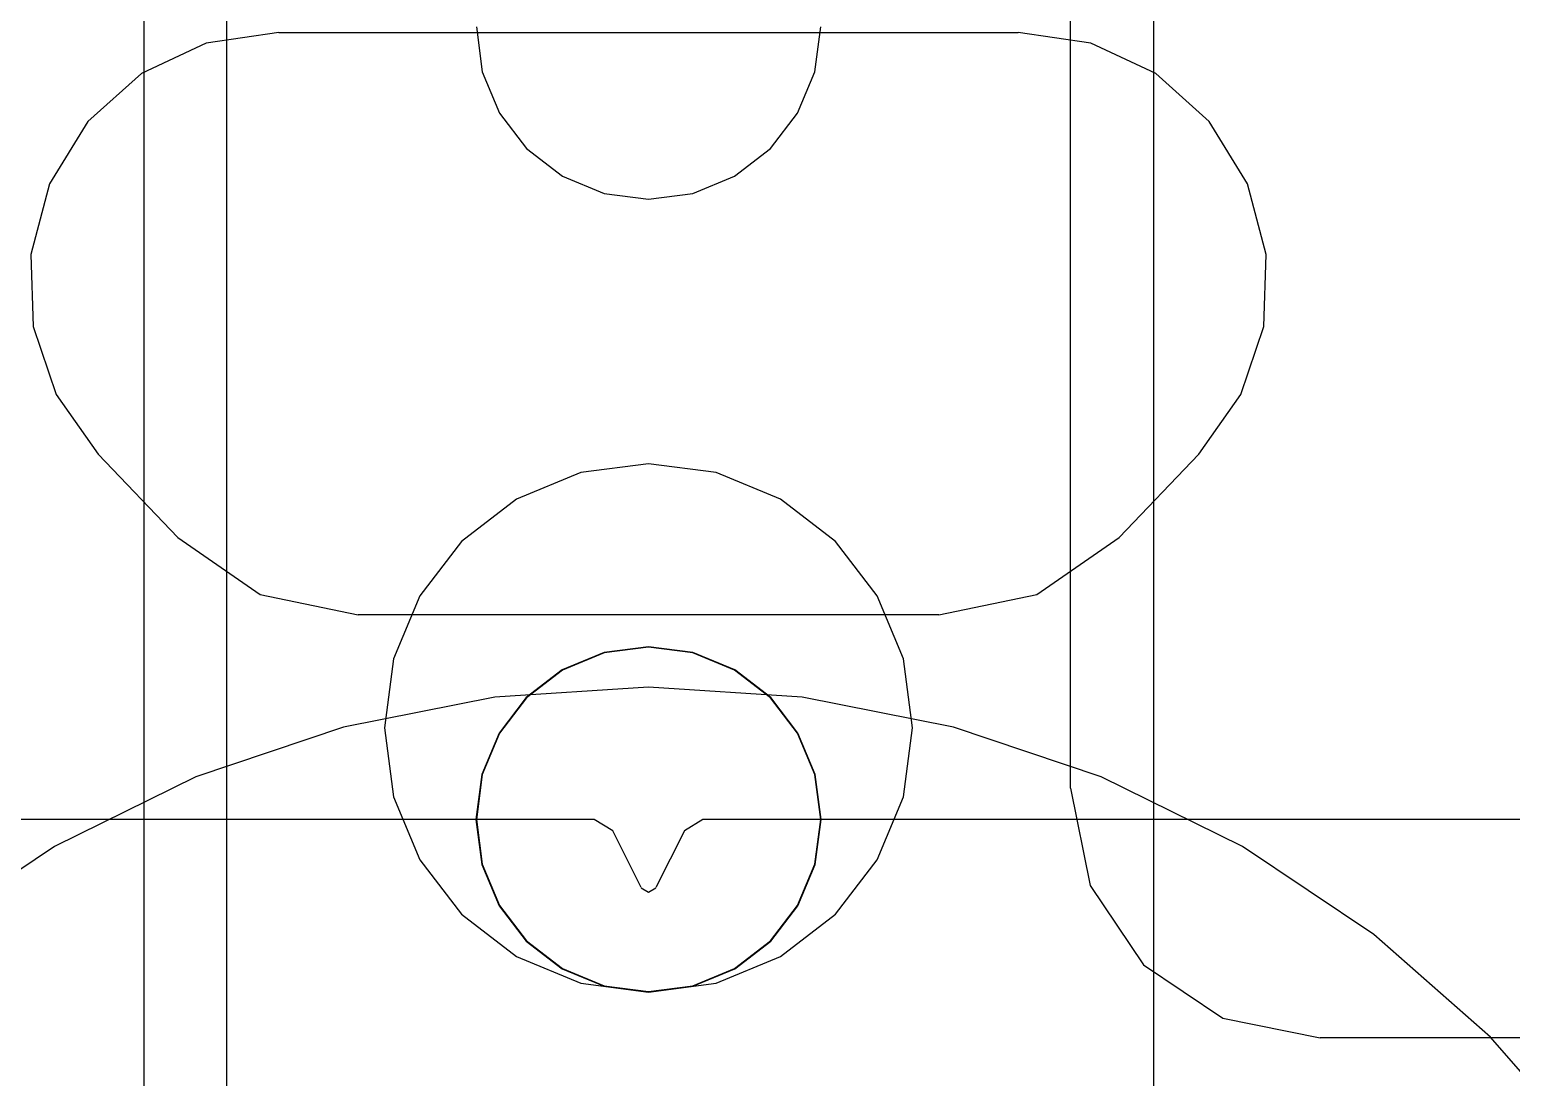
# Model space of a CAD drawing. Extents: x -257 to 298, y -311 to 343.
# Drawn here: x -7.94 to 11.07, y 34.93 to 48.36 of the extents above; entities that cross this region are included whole.
import ezdxf

# ---------------------------------------------------------------- set-up
doc = ezdxf.new("R2010")
doc.units = 0

msp = doc.modelspace()

# ---------------------------------------------------------------- linework, layer by layer
at = {"layer": 'Layer 1'}
for p, q in [((-5.41333, 65.3291), (-5.41333, -43.0441)), ((-5.41333, 65.3291), (-5.41333, -43.0441)), ((-5.41333, 65.3291), (-5.41333, -43.0441)), ((-5.41333, 65.3291), (-5.41333, -43.0441)), ((-5.41333, 65.3291), (-5.41333, -43.0441)), ((5.41333, 38.6366), (5.41333, 65.3291)), ((5.41333, 38.6366), (5.41333, 65.3291)), ((5.41333, 38.6366), (5.41333, 65.3291)), ((5.41333, 38.6366), (5.41333, 65.3291)), ((5.41333, 38.6366), (5.41333, 65.3291)), ((-6.47465, 51.7825), (-6.47465, 24.6892)), ((-6.47465, 51.7825), (-6.47465, 24.6892)), ((-6.47465, 51.7825), (-6.47465, 24.6892)), ((-6.47465, 51.7825), (-6.47465, 24.6892)), ((6.47465, 51.7825), (6.47465, 34.3637)), ((6.47465, 51.7825), (6.47465, 34.3637)), ((6.47465, 51.7825), (6.47465, 34.3637)), ((6.47465, 51.7825), (6.47465, 34.3637)), ((-4.74233, 48.3266), (-5.671538, 48.188855)), ((-4.74233, 48.3266), (-5.671538, 48.188855)), ((-4.74233, 48.3266), (-5.671538, 48.188855)), ((-4.74233, 48.3266), (-5.671538, 48.188855)), ((-4.74233, 48.3266), (-5.671538, 48.188855)), ((-4.74233, 48.3266), (-5.671538, 48.188855)), ((-4.74233, 48.3266), (-5.671538, 48.188855)), ((-4.74232, 48.3253), (4.74232, 48.3253)), ((-4.74232, 48.3253), (4.74232, 48.3253)), ((-4.74232, 48.3253), (4.74232, 48.3253)), ((-4.74232, 48.3253), (4.74232, 48.3253)), ((-4.74232, 48.3253), (4.74232, 48.3253)), ((-4.74232, 48.3253), (4.74232, 48.3253)), ((-4.74232, 48.3253), (4.74232, 48.3253)), ((-2.208, 48.3959), (-2.131569, 47.819794)), ((2.131569, 47.819794), (2.208, 48.3959)), ((5.671538, 48.188765), (4.74233, 48.32651)), ((5.671538, 48.188765), (4.74233, 48.32651)), ((5.671538, 48.188765), (4.74233, 48.32651)), ((5.671538, 48.188765), (4.74233, 48.32651)), ((5.671538, 48.188765), (4.74233, 48.32651)), ((5.671538, 48.188765), (4.74233, 48.32651)), ((5.671538, 48.188765), (4.74233, 48.32651)), ((-5.671538, 48.188855), (-6.50476, 47.797507)), ((-5.671538, 48.188855), (-6.50476, 47.797507)), ((-5.671538, 48.188855), (-6.50476, 47.797507)), ((-5.671538, 48.188855), (-6.50476, 47.797507)), ((-5.671538, 48.188855), (-6.50476, 47.797507)), ((-5.671538, 48.188855), (-6.50476, 47.797507)), ((-5.671538, 48.188855), (-6.50476, 47.797507)), ((6.50476, 47.797417), (5.671538, 48.188765)), ((6.50476, 47.797417), (5.671538, 48.188765)), ((6.50476, 47.797417), (5.671538, 48.188765)), ((6.50476, 47.797417), (5.671538, 48.188765)), ((6.50476, 47.797417), (5.671538, 48.188765)), ((6.50476, 47.797417), (5.671538, 48.188765)), ((6.50476, 47.797417), (5.671538, 48.188765)), ((-6.50476, 47.797507), (-7.192282, 47.185359)), ((-6.50476, 47.797507), (-7.192282, 47.185359)), ((-6.50476, 47.797507), (-7.192282, 47.185359)), ((-6.50476, 47.797507), (-7.192282, 47.185359)), ((-6.50476, 47.797507), (-7.192282, 47.185359)), ((-6.50476, 47.797507), (-7.192282, 47.185359)), ((-6.50476, 47.797507), (-7.192282, 47.185359)), ((-2.131569, 47.819794), (-1.912184, 47.2919)), ((1.912184, 47.2919), (2.131569, 47.819794)), ((7.192282, 47.185269), (6.50476, 47.797417)), ((7.192282, 47.185269), (6.50476, 47.797417)), ((7.192282, 47.185269), (6.50476, 47.797417)), ((7.192282, 47.185269), (6.50476, 47.797417)), ((7.192282, 47.185269), (6.50476, 47.797417)), ((7.192282, 47.185269), (6.50476, 47.797417)), ((7.192282, 47.185269), (6.50476, 47.797417)), ((-7.192282, 47.185359), (-7.684391, 46.385215)), ((-7.192282, 47.185359), (-7.684391, 46.385215)), ((-7.192282, 47.185359), (-7.684391, 46.385215)), ((-7.192282, 47.185359), (-7.684391, 46.385215)), ((-7.192282, 47.185359), (-7.684391, 46.385215)), ((-7.192282, 47.185359), (-7.684391, 46.385215)), ((-7.192282, 47.185359), (-7.684391, 46.385215)), ((-1.912184, 47.2919), (-1.564707, 46.83796)), ((1.564707, 46.83796), (1.912184, 47.2919)), ((7.684391, 46.385125), (7.192282, 47.185269)), ((7.684391, 46.385125), (7.192282, 47.185269)), ((7.684391, 46.385125), (7.192282, 47.185269)), ((7.684391, 46.385125), (7.192282, 47.185269)), ((7.684391, 46.385125), (7.192282, 47.185269)), ((7.684391, 46.385125), (7.192282, 47.185269)), ((7.684391, 46.385125), (7.192282, 47.185269)), ((-1.564707, 46.83796), (-1.104, 46.483716)), ((1.104, 46.483716), (1.564707, 46.83796)), ((-7.684391, 46.385215), (-7.92323, 45.476723)), ((-7.684391, 46.385215), (-7.92323, 45.476723)), ((-7.684391, 46.385215), (-7.92323, 45.476723)), ((-7.684391, 46.385215), (-7.92323, 45.476723)), ((-7.684391, 46.385215), (-7.92323, 45.476723)), ((-7.684391, 46.385215), (-7.92323, 45.476723)), ((-7.684391, 46.385215), (-7.92323, 45.476723)), ((-1.104, 46.483716), (-0.566862, 46.261854)), ((0.566862, 46.261854), (1.104, 46.483716)), ((7.92323, 45.476633), (7.684391, 46.385125)), ((7.92323, 45.476633), (7.684391, 46.385125)), ((7.92323, 45.476633), (7.684391, 46.385125)), ((7.92323, 45.476633), (7.684391, 46.385125)), ((7.92323, 45.476633), (7.684391, 46.385125)), ((7.92323, 45.476633), (7.684391, 46.385125)), ((7.92323, 45.476633), (7.684391, 46.385125)), ((-0.566862, 46.261854), (0, 46.1879)), ((0, 46.1879), (0.566862, 46.261854)), ((-7.92323, 45.476723), (-7.891151, 44.556732)), ((-7.92323, 45.476723), (-7.891151, 44.556732)), ((-7.92323, 45.476723), (-7.891151, 44.556732)), ((-7.92323, 45.476723), (-7.891151, 44.556732)), ((-7.92323, 45.476723), (-7.891151, 44.556732)), ((-7.92323, 45.476723), (-7.891151, 44.556732)), ((-7.92323, 45.476723), (-7.891151, 44.556732)), ((7.891151, 44.556642), (7.92323, 45.476633)), ((7.891151, 44.556642), (7.92323, 45.476633)), ((7.891151, 44.556642), (7.92323, 45.476633)), ((7.891151, 44.556642), (7.92323, 45.476633)), ((7.891151, 44.556642), (7.92323, 45.476633)), ((7.891151, 44.556642), (7.92323, 45.476633)), ((7.891151, 44.556642), (7.92323, 45.476633)), ((-7.891151, 44.556732), (-7.598763, 43.683852)), ((-7.891151, 44.556732), (-7.598763, 43.683852)), ((-7.891151, 44.556732), (-7.598763, 43.683852)), ((-7.891151, 44.556732), (-7.598763, 43.683852)), ((-7.891151, 44.556732), (-7.598763, 43.683852)), ((-7.891151, 44.556732), (-7.598763, 43.683852)), ((-7.891151, 44.556732), (-7.598763, 43.683852)), ((7.598763, 43.683762), (7.891151, 44.556642)), ((7.598763, 43.683762), (7.891151, 44.556642)), ((7.598763, 43.683762), (7.891151, 44.556642)), ((7.598763, 43.683762), (7.891151, 44.556642)), ((7.598763, 43.683762), (7.891151, 44.556642)), ((7.598763, 43.683762), (7.891151, 44.556642)), ((7.598763, 43.683762), (7.891151, 44.556642)), ((-7.598763, 43.683852), (-7.05667, 42.91669)), ((-7.598763, 43.683852), (-7.05667, 42.91669)), ((-7.598763, 43.683852), (-7.05667, 42.91669)), ((-7.598763, 43.683852), (-7.05667, 42.91669)), ((-7.598763, 43.683852), (-7.05667, 42.91669)), ((-7.598763, 43.683852), (-7.05667, 42.91669)), ((-7.598763, 43.683852), (-7.05667, 42.91669)), ((7.05667, 42.9166), (7.598763, 43.683762)), ((7.05667, 42.9166), (7.598763, 43.683762)), ((7.05667, 42.9166), (7.598763, 43.683762)), ((7.05667, 42.9166), (7.598763, 43.683762)), ((7.05667, 42.9166), (7.598763, 43.683762)), ((7.05667, 42.9166), (7.598763, 43.683762)), ((7.05667, 42.9166), (7.598763, 43.683762)), ((-7.05668, 42.9179), (-6.03814, 41.8511)), ((-7.05668, 42.9179), (-6.03814, 41.8511)), ((-7.05668, 42.9179), (-6.03814, 41.8511)), ((-7.05668, 42.9179), (-6.03814, 41.8511)), ((-7.05668, 42.9179), (-6.03814, 41.8511)), ((-7.05668, 42.9179), (-6.03814, 41.8511)), ((-7.05668, 42.9179), (-6.03814, 41.8511)), ((-0.000005, 42.79586), (-0.869465, 42.682428)), ((-0.000005, 42.79586), (-0.869465, 42.682428)), ((-0.000005, 42.79586), (-0.869465, 42.682428)), ((-0.000005, 42.79586), (-0.869465, 42.682428)), ((-0.000005, 42.79586), (-0.869465, 42.682428)), ((-0.000005, 42.79586), (-0.869465, 42.682428)), ((-0.000005, 42.79586), (-0.869465, 42.682428)), ((-0.000005, 42.79586), (-0.869465, 42.682428)), ((-0.000005, 42.79586), (-0.869465, 42.682428)), ((-0.000005, 42.79586), (-0.869465, 42.682428)), ((0.869455, 42.682428), (-0.000005, 42.79586)), ((0.869455, 42.682428), (-0.000005, 42.79586)), ((0.869455, 42.682428), (-0.000005, 42.79586)), ((0.869455, 42.682428), (-0.000005, 42.79586)), ((0.869455, 42.682428), (-0.000005, 42.79586)), ((0.869455, 42.682428), (-0.000005, 42.79586)), ((0.869455, 42.682428), (-0.000005, 42.79586)), ((0.869455, 42.682428), (-0.000005, 42.79586)), ((0.869455, 42.682428), (-0.000005, 42.79586)), ((0.869455, 42.682428), (-0.000005, 42.79586)), ((6.03814, 41.8511), (7.05668, 42.9179)), ((6.03814, 41.8511), (7.05668, 42.9179)), ((6.03814, 41.8511), (7.05668, 42.9179)), ((6.03814, 41.8511), (7.05668, 42.9179)), ((6.03814, 41.8511), (7.05668, 42.9179)), ((6.03814, 41.8511), (7.05668, 42.9179)), ((6.03814, 41.8511), (7.05668, 42.9179)), ((-0.869465, 42.682428), (-1.693335, 42.342134)), ((-0.869465, 42.682428), (-1.693335, 42.342134)), ((-0.869465, 42.682428), (-1.693335, 42.342134)), ((-0.869465, 42.682428), (-1.693335, 42.342134)), ((-0.869465, 42.682428), (-1.693335, 42.342134)), ((-0.869465, 42.682428), (-1.693335, 42.342134)), ((-0.869465, 42.682428), (-1.693335, 42.342134)), ((-0.869465, 42.682428), (-1.693335, 42.342134)), ((-0.869465, 42.682428), (-1.693335, 42.342134)), ((-0.869465, 42.682428), (-1.693335, 42.342134)), ((1.693325, 42.342134), (0.869455, 42.682428)), ((1.693325, 42.342134), (0.869455, 42.682428)), ((1.693325, 42.342134), (0.869455, 42.682428)), ((1.693325, 42.342134), (0.869455, 42.682428)), ((1.693325, 42.342134), (0.869455, 42.682428)), ((1.693325, 42.342134), (0.869455, 42.682428)), ((1.693325, 42.342134), (0.869455, 42.682428)), ((1.693325, 42.342134), (0.869455, 42.682428)), ((1.693325, 42.342134), (0.869455, 42.682428)), ((1.693325, 42.342134), (0.869455, 42.682428)), ((-1.693335, 42.342134), (-2.399974, 41.798789)), ((-1.693335, 42.342134), (-2.399974, 41.798789)), ((-1.693335, 42.342134), (-2.399974, 41.798789)), ((-1.693335, 42.342134), (-2.399974, 41.798789)), ((-1.693335, 42.342134), (-2.399974, 41.798789)), ((-1.693335, 42.342134), (-2.399974, 41.798789)), ((-1.693335, 42.342134), (-2.399974, 41.798789)), ((-1.693335, 42.342134), (-2.399974, 41.798789)), ((-1.693335, 42.342134), (-2.399974, 41.798789)), ((-1.693335, 42.342134), (-2.399974, 41.798789)), ((2.399964, 41.798789), (1.693325, 42.342134)), ((2.399964, 41.798789), (1.693325, 42.342134)), ((2.399964, 41.798789), (1.693325, 42.342134)), ((2.399964, 41.798789), (1.693325, 42.342134)), ((2.399964, 41.798789), (1.693325, 42.342134)), ((2.399964, 41.798789), (1.693325, 42.342134)), ((2.399964, 41.798789), (1.693325, 42.342134)), ((2.399964, 41.798789), (1.693325, 42.342134)), ((2.399964, 41.798789), (1.693325, 42.342134)), ((2.399964, 41.798789), (1.693325, 42.342134)), ((-6.03813, 41.85), (-4.9824, 41.117846)), ((-6.03813, 41.85), (-4.9824, 41.117846)), ((-6.03813, 41.85), (-4.9824, 41.117846)), ((-6.03813, 41.85), (-4.9824, 41.117846)), ((-6.03813, 41.85), (-4.9824, 41.117846)), ((-6.03813, 41.85), (-4.9824, 41.117846)), ((-6.03813, 41.85), (-4.9824, 41.117846)), ((4.9824, 41.117809), (6.03813, 41.849963)), ((4.9824, 41.117809), (6.03813, 41.849963)), ((4.9824, 41.117809), (6.03813, 41.849963)), ((4.9824, 41.117809), (6.03813, 41.849963)), ((4.9824, 41.117809), (6.03813, 41.849963)), ((4.9824, 41.117809), (6.03813, 41.849963)), ((4.9824, 41.117809), (6.03813, 41.849963)), ((-2.399974, 41.798789), (-2.932939, 41.10253)), ((-2.399974, 41.798789), (-2.932939, 41.10253)), ((-2.399974, 41.798789), (-2.932939, 41.10253)), ((-2.399974, 41.798789), (-2.932939, 41.10253)), ((-2.399974, 41.798789), (-2.932939, 41.10253)), ((-2.399974, 41.798789), (-2.932939, 41.10253)), ((-2.399974, 41.798789), (-2.932939, 41.10253)), ((-2.399974, 41.798789), (-2.932939, 41.10253)), ((-2.399974, 41.798789), (-2.932939, 41.10253)), ((-2.399974, 41.798789), (-2.932939, 41.10253)), ((2.932929, 41.10253), (2.399964, 41.798789)), ((2.932929, 41.10253), (2.399964, 41.798789)), ((2.932929, 41.10253), (2.399964, 41.798789)), ((2.932929, 41.10253), (2.399964, 41.798789)), ((2.932929, 41.10253), (2.399964, 41.798789)), ((2.932929, 41.10253), (2.399964, 41.798789)), ((2.932929, 41.10253), (2.399964, 41.798789)), ((2.932929, 41.10253), (2.399964, 41.798789)), ((2.932929, 41.10253), (2.399964, 41.798789)), ((2.932929, 41.10253), (2.399964, 41.798789)), ((-4.9824, 41.117846), (-3.72379, 40.859937)), ((-4.9824, 41.117846), (-3.72379, 40.859937)), ((-4.9824, 41.117846), (-3.72379, 40.859937)), ((-4.9824, 41.117846), (-3.72379, 40.859937)), ((-4.9824, 41.117846), (-3.72379, 40.859937)), ((-4.9824, 41.117846), (-3.72379, 40.859937)), ((-4.9824, 41.117846), (-3.72379, 40.859937)), ((-2.932939, 41.10253), (-3.269434, 40.292839)), ((-2.932939, 41.10253), (-3.269434, 40.292839)), ((-2.932939, 41.10253), (-3.269434, 40.292839)), ((-2.932939, 41.10253), (-3.269434, 40.292839)), ((-2.932939, 41.10253), (-3.269434, 40.292839)), ((-2.932939, 41.10253), (-3.269434, 40.292839)), ((-2.932939, 41.10253), (-3.269434, 40.292839)), ((-2.932939, 41.10253), (-3.269434, 40.292839)), ((-2.932939, 41.10253), (-3.269434, 40.292839)), ((-2.932939, 41.10253), (-3.269434, 40.292839)), ((3.269426, 40.292839), (2.932929, 41.10253)), ((3.269426, 40.292839), (2.932929, 41.10253)), ((3.269426, 40.292839), (2.932929, 41.10253)), ((3.269426, 40.292839), (2.932929, 41.10253)), ((3.269426, 40.292839), (2.932929, 41.10253)), ((3.269426, 40.292839), (2.932929, 41.10253)), ((3.269426, 40.292839), (2.932929, 41.10253)), ((3.269426, 40.292839), (2.932929, 41.10253)), ((3.269426, 40.292839), (2.932929, 41.10253)), ((3.269426, 40.292839), (2.932929, 41.10253)), ((3.72379, 40.8599), (4.9824, 41.117809)), ((3.72379, 40.8599), (4.9824, 41.117809)), ((3.72379, 40.8599), (4.9824, 41.117809)), ((3.72379, 40.8599), (4.9824, 41.117809)), ((3.72379, 40.8599), (4.9824, 41.117809)), ((3.72379, 40.8599), (4.9824, 41.117809)), ((3.72379, 40.8599), (4.9824, 41.117809)), ((3.72378, 40.8605), (-3.72378, 40.8605)), ((3.72378, 40.8605), (-3.72378, 40.8605)), ((3.72378, 40.8605), (-3.72378, 40.8605)), ((3.72378, 40.8605), (-3.72378, 40.8605)), ((3.72378, 40.8605), (-3.72378, 40.8605)), ((3.72378, 40.8605), (-3.72378, 40.8605)), ((3.72378, 40.8605), (-3.72378, 40.8605)), ((-3.269434, 40.292839), (-3.386665, 39.4092)), ((-3.269434, 40.292839), (-3.386665, 39.4092)), ((-3.269434, 40.292839), (-3.386665, 39.4092)), ((-3.269434, 40.292839), (-3.386665, 39.4092)), ((-3.269434, 40.292839), (-3.386665, 39.4092)), ((-3.269434, 40.292839), (-3.386665, 39.4092)), ((-3.269434, 40.292839), (-3.386665, 39.4092)), ((-3.269434, 40.292839), (-3.386665, 39.4092)), ((-3.269434, 40.292839), (-3.386665, 39.4092)), ((-3.269434, 40.292839), (-3.386665, 39.4092)), ((-0.56823, 40.375098), (-1.106665, 40.1527)), ((-0.56823, 40.375098), (-1.106665, 40.1527)), ((-0.56823, 40.375098), (-1.106665, 40.1527)), ((-0.56823, 40.375098), (-1.106665, 40.1527)), ((-0.56823, 40.375098), (-1.106665, 40.1527)), ((-0.56823, 40.375098), (-1.106665, 40.1527)), ((-0.56823, 40.375098), (-1.106665, 40.1527)), ((-0.56823, 40.375098), (-1.106665, 40.1527)), ((-0.566862, 40.369946), (-1.104, 40.148084)), ((-0.566862, 40.369946), (-1.104, 40.148084)), ((-0.566862, 40.369946), (-1.104, 40.148084)), ((-0.566862, 40.369946), (-1.104, 40.148084)), ((0, 40.44923), (-0.56823, 40.375098)), ((0, 40.44923), (-0.56823, 40.375098)), ((0, 40.44923), (-0.56823, 40.375098)), ((0, 40.44923), (-0.56823, 40.375098)), ((0, 40.44923), (-0.56823, 40.375098)), ((0, 40.44923), (-0.56823, 40.375098)), ((0, 40.44923), (-0.56823, 40.375098)), ((0, 40.44923), (-0.56823, 40.375098)), ((0, 40.4439), (-0.566862, 40.369946)), ((0, 40.4439), (-0.566862, 40.369946)), ((0, 40.4439), (-0.566862, 40.369946)), ((0, 40.4439), (-0.566862, 40.369946)), ((0.56823, 40.375098), (0, 40.44923)), ((0.56823, 40.375098), (0, 40.44923)), ((0.56823, 40.375098), (0, 40.44923)), ((0.56823, 40.375098), (0, 40.44923)), ((0.56823, 40.375098), (0, 40.44923)), ((0.56823, 40.375098), (0, 40.44923)), ((0.56823, 40.375098), (0, 40.44923)), ((0.56823, 40.375098), (0, 40.44923)), ((0.566862, 40.369946), (0, 40.4439)), ((0.566862, 40.369946), (0, 40.4439)), ((0.566862, 40.369946), (0, 40.4439)), ((0.566862, 40.369946), (0, 40.4439)), ((1.104, 40.148084), (0.566862, 40.369946)), ((1.104, 40.148084), (0.566862, 40.369946)), ((1.104, 40.148084), (0.566862, 40.369946)), ((1.104, 40.148084), (0.566862, 40.369946)), ((1.106665, 40.1527), (0.56823, 40.375098)), ((1.106665, 40.1527), (0.56823, 40.375098)), ((1.106665, 40.1527), (0.56823, 40.375098)), ((1.106665, 40.1527), (0.56823, 40.375098)), ((1.106665, 40.1527), (0.56823, 40.375098)), ((1.106665, 40.1527), (0.56823, 40.375098)), ((1.106665, 40.1527), (0.56823, 40.375098)), ((1.106665, 40.1527), (0.56823, 40.375098)), ((3.38666, 39.4092), (3.269426, 40.292839)), ((3.38666, 39.4092), (3.269426, 40.292839)), ((3.38666, 39.4092), (3.269426, 40.292839)), ((3.38666, 39.4092), (3.269426, 40.292839)), ((3.38666, 39.4092), (3.269426, 40.292839)), ((3.38666, 39.4092), (3.269426, 40.292839)), ((3.38666, 39.4092), (3.269426, 40.292839)), ((3.38666, 39.4092), (3.269426, 40.292839)), ((3.38666, 39.4092), (3.269426, 40.292839)), ((3.38666, 39.4092), (3.269426, 40.292839)), ((-1.106665, 40.1527), (-1.568484, 39.797601)), ((-1.106665, 40.1527), (-1.568484, 39.797601)), ((-1.106665, 40.1527), (-1.568484, 39.797601)), ((-1.106665, 40.1527), (-1.568484, 39.797601)), ((-1.106665, 40.1527), (-1.568484, 39.797601)), ((-1.106665, 40.1527), (-1.568484, 39.797601)), ((-1.106665, 40.1527), (-1.568484, 39.797601)), ((-1.106665, 40.1527), (-1.568484, 39.797601)), ((-1.104, 40.148084), (-1.564707, 39.79384)), ((-1.104, 40.148084), (-1.564707, 39.79384)), ((-1.104, 40.148084), (-1.564707, 39.79384)), ((-1.104, 40.148084), (-1.564707, 39.79384)), ((1.564707, 39.79384), (1.104, 40.148084)), ((1.564707, 39.79384), (1.104, 40.148084)), ((1.564707, 39.79384), (1.104, 40.148084)), ((1.564707, 39.79384), (1.104, 40.148084)), ((1.568484, 39.797601), (1.106665, 40.1527)), ((1.568484, 39.797601), (1.106665, 40.1527)), ((1.568484, 39.797601), (1.106665, 40.1527)), ((1.568484, 39.797601), (1.106665, 40.1527)), ((1.568484, 39.797601), (1.106665, 40.1527)), ((1.568484, 39.797601), (1.106665, 40.1527)), ((1.568484, 39.797601), (1.106665, 40.1527)), ((1.568484, 39.797601), (1.106665, 40.1527)), ((0, 39.9292), (-1.969112, 39.801589)), ((0, 39.9292), (-1.969112, 39.801589)), ((0, 39.9292), (-1.969112, 39.801589)), ((0, 39.9292), (-1.969112, 39.801589)), ((0, 39.9292), (-1.969112, 39.801589)), ((1.969112, 39.801589), (0, 39.9292)), ((1.969112, 39.801589), (0, 39.9292)), ((1.969112, 39.801589), (0, 39.9292)), ((1.969112, 39.801589), (0, 39.9292)), ((1.969112, 39.801589), (0, 39.9292)), ((-1.969112, 39.801589), (-3.91258, 39.418757)), ((-1.969112, 39.801589), (-3.91258, 39.418757)), ((-1.969112, 39.801589), (-3.91258, 39.418757)), ((-1.969112, 39.801589), (-3.91258, 39.418757)), ((-1.969112, 39.801589), (-3.91258, 39.418757)), ((-1.568484, 39.797601), (-1.9168, 39.342565)), ((-1.568484, 39.797601), (-1.9168, 39.342565)), ((-1.568484, 39.797601), (-1.9168, 39.342565)), ((-1.568484, 39.797601), (-1.9168, 39.342565)), ((-1.568484, 39.797601), (-1.9168, 39.342565)), ((-1.568484, 39.797601), (-1.9168, 39.342565)), ((-1.568484, 39.797601), (-1.9168, 39.342565)), ((-1.568484, 39.797601), (-1.9168, 39.342565)), ((-1.564707, 39.79384), (-1.912184, 39.3399)), ((-1.564707, 39.79384), (-1.912184, 39.3399)), ((-1.564707, 39.79384), (-1.912184, 39.3399)), ((-1.564707, 39.79384), (-1.912184, 39.3399)), ((1.912184, 39.3399), (1.564707, 39.79384)), ((1.912184, 39.3399), (1.564707, 39.79384)), ((1.912184, 39.3399), (1.564707, 39.79384)), ((1.912184, 39.3399), (1.564707, 39.79384)), ((1.9168, 39.342565), (1.568484, 39.797601)), ((1.9168, 39.342565), (1.568484, 39.797601)), ((1.9168, 39.342565), (1.568484, 39.797601)), ((1.9168, 39.342565), (1.568484, 39.797601)), ((1.9168, 39.342565), (1.568484, 39.797601)), ((1.9168, 39.342565), (1.568484, 39.797601)), ((1.9168, 39.342565), (1.568484, 39.797601)), ((1.9168, 39.342565), (1.568484, 39.797601)), ((3.91258, 39.418757), (1.969112, 39.801589)), ((3.91258, 39.418757), (1.969112, 39.801589)), ((3.91258, 39.418757), (1.969112, 39.801589)), ((3.91258, 39.418757), (1.969112, 39.801589)), ((3.91258, 39.418757), (1.969112, 39.801589)), ((-3.91258, 39.418757), (-5.804757, 38.780703)), ((-3.91258, 39.418757), (-5.804757, 38.780703)), ((-3.91258, 39.418757), (-5.804757, 38.780703)), ((-3.91258, 39.418757), (-5.804757, 38.780703)), ((-3.91258, 39.418757), (-5.804757, 38.780703)), ((-3.386665, 39.4092), (-3.269433, 38.525561)), ((-3.386665, 39.4092), (-3.269433, 38.525561)), ((-3.386665, 39.4092), (-3.269433, 38.525561)), ((-3.386665, 39.4092), (-3.269433, 38.525561)), ((-3.386665, 39.4092), (-3.269433, 38.525561)), ((-3.386665, 39.4092), (-3.269433, 38.525561)), ((-3.386665, 39.4092), (-3.269433, 38.525561)), ((-3.386665, 39.4092), (-3.269433, 38.525561)), ((-3.386665, 39.4092), (-3.269433, 38.525561)), ((-3.386665, 39.4092), (-3.269433, 38.525561)), ((-1.9168, 39.342565), (-2.136715, 38.813397)), ((-1.9168, 39.342565), (-2.136715, 38.813397)), ((-1.9168, 39.342565), (-2.136715, 38.813397)), ((-1.9168, 39.342565), (-2.136715, 38.813397)), ((-1.9168, 39.342565), (-2.136715, 38.813397)), ((-1.9168, 39.342565), (-2.136715, 38.813397)), ((-1.9168, 39.342565), (-2.136715, 38.813397)), ((-1.9168, 39.342565), (-2.136715, 38.813397)), ((-1.912184, 39.3399), (-2.131569, 38.812006)), ((-1.912184, 39.3399), (-2.131569, 38.812006)), ((-1.912184, 39.3399), (-2.131569, 38.812006)), ((-1.912184, 39.3399), (-2.131569, 38.812006)), ((2.131569, 38.812006), (1.912184, 39.3399)), ((2.131569, 38.812006), (1.912184, 39.3399)), ((2.131569, 38.812006), (1.912184, 39.3399)), ((2.131569, 38.812006), (1.912184, 39.3399)), ((2.136715, 38.813397), (1.9168, 39.342565)), ((2.136715, 38.813397), (1.9168, 39.342565)), ((2.136715, 38.813397), (1.9168, 39.342565)), ((2.136715, 38.813397), (1.9168, 39.342565)), ((2.136715, 38.813397), (1.9168, 39.342565)), ((2.136715, 38.813397), (1.9168, 39.342565)), ((2.136715, 38.813397), (1.9168, 39.342565)), ((2.136715, 38.813397), (1.9168, 39.342565)), ((3.269427, 38.525561), (3.386658, 39.4092)), ((3.269427, 38.525561), (3.386658, 39.4092)), ((3.269427, 38.525561), (3.386658, 39.4092)), ((3.269427, 38.525561), (3.386658, 39.4092)), ((3.269427, 38.525561), (3.386658, 39.4092)), ((3.269427, 38.525561), (3.386658, 39.4092)), ((3.269427, 38.525561), (3.386658, 39.4092)), ((3.269427, 38.525561), (3.386658, 39.4092)), ((3.269427, 38.525561), (3.386658, 39.4092)), ((3.269427, 38.525561), (3.386658, 39.4092)), ((3.386658, 39.4092), (3.38666, 39.4092)), ((3.386658, 39.4092), (3.38666, 39.4092)), ((3.386658, 39.4092), (3.38666, 39.4092)), ((3.386658, 39.4092), (3.38666, 39.4092)), ((3.386658, 39.4092), (3.38666, 39.4092)), ((3.386658, 39.4092), (3.38666, 39.4092)), ((3.386658, 39.4092), (3.38666, 39.4092)), ((3.386658, 39.4092), (3.38666, 39.4092)), ((3.386658, 39.4092), (3.38666, 39.4092)), ((3.386658, 39.4092), (3.38666, 39.4092)), ((5.804757, 38.780703), (3.91258, 39.418757)), ((5.804757, 38.780703), (3.91258, 39.418757)), ((5.804757, 38.780703), (3.91258, 39.418757)), ((5.804757, 38.780703), (3.91258, 39.418757)), ((5.804757, 38.780703), (3.91258, 39.418757)), ((-5.804757, 38.780703), (-7.62, 37.887427)), ((-5.804757, 38.780703), (-7.62, 37.887427)), ((-5.804757, 38.780703), (-7.62, 37.887427)), ((-5.804757, 38.780703), (-7.62, 37.887427)), ((-5.804757, 38.780703), (-7.62, 37.887427)), ((-2.136715, 38.813397), (-2.21333, 38.2359)), ((-2.136715, 38.813397), (-2.21333, 38.2359)), ((-2.136715, 38.813397), (-2.21333, 38.2359)), ((-2.136715, 38.813397), (-2.21333, 38.2359)), ((-2.136715, 38.813397), (-2.21333, 38.2359)), ((-2.136715, 38.813397), (-2.21333, 38.2359)), ((-2.136715, 38.813397), (-2.21333, 38.2359)), ((-2.136715, 38.813397), (-2.21333, 38.2359)), ((-2.131569, 38.812006), (-2.208, 38.2359)), ((-2.131569, 38.812006), (-2.208, 38.2359)), ((-2.131569, 38.812006), (-2.208, 38.2359)), ((-2.131569, 38.812006), (-2.208, 38.2359)), ((2.208, 38.2359), (2.131569, 38.812006)), ((2.208, 38.2359), (2.131569, 38.812006)), ((2.208, 38.2359), (2.131569, 38.812006)), ((2.208, 38.2359), (2.131569, 38.812006)), ((2.21333, 38.2359), (2.136715, 38.813397)), ((2.21333, 38.2359), (2.136715, 38.813397)), ((2.21333, 38.2359), (2.136715, 38.813397)), ((2.21333, 38.2359), (2.136715, 38.813397)), ((2.21333, 38.2359), (2.136715, 38.813397)), ((2.21333, 38.2359), (2.136715, 38.813397)), ((2.21333, 38.2359), (2.136715, 38.813397)), ((2.21333, 38.2359), (2.136715, 38.813397)), ((7.62, 37.887427), (5.804757, 38.780703)), ((7.62, 37.887427), (5.804757, 38.780703)), ((7.62, 37.887427), (5.804757, 38.780703)), ((7.62, 37.887427), (5.804757, 38.780703)), ((7.62, 37.887427), (5.804757, 38.780703)), ((5.41333, 38.6359), (5.66481, 37.390325)), ((5.41333, 38.6359), (5.66481, 37.390325)), ((5.41333, 38.6359), (5.66481, 37.390325)), ((5.41333, 38.6359), (5.66481, 37.390325)), ((5.41333, 38.6359), (5.66481, 37.390325)), ((-3.269433, 38.525561), (-2.932936, 37.71587)), ((-3.269433, 38.525561), (-2.932936, 37.71587)), ((-3.269433, 38.525561), (-2.932936, 37.71587)), ((-3.269433, 38.525561), (-2.932936, 37.71587)), ((-3.269433, 38.525561), (-2.932936, 37.71587)), ((-3.269433, 38.525561), (-2.932936, 37.71587)), ((-3.269433, 38.525561), (-2.932936, 37.71587)), ((-3.269433, 38.525561), (-2.932936, 37.71587)), ((-3.269433, 38.525561), (-2.932936, 37.71587)), ((-3.269433, 38.525561), (-2.932936, 37.71587)), ((2.932931, 37.71587), (3.269427, 38.525561)), ((2.932931, 37.71587), (3.269427, 38.525561)), ((2.932931, 37.71587), (3.269427, 38.525561)), ((2.932931, 37.71587), (3.269427, 38.525561)), ((2.932931, 37.71587), (3.269427, 38.525561)), ((2.932931, 37.71587), (3.269427, 38.525561)), ((2.932931, 37.71587), (3.269427, 38.525561)), ((2.932931, 37.71587), (3.269427, 38.525561)), ((2.932931, 37.71587), (3.269427, 38.525561)), ((2.932931, 37.71587), (3.269427, 38.525561)), ((-0.698141, 38.2358), (-26.8266, 38.2358)), ((-0.698141, 38.2358), (-26.8266, 38.2358)), ((-0.698141, 38.2358), (-26.8266, 38.2358)), ((-0.698141, 38.2358), (-26.8266, 38.2358)), ((-0.698141, 38.2358), (-26.8266, 38.2358)), ((-0.698141, 38.2358), (-26.8266, 38.2358)), ((-0.698141, 38.2358), (-26.8266, 38.2358)), ((-0.698141, 38.2358), (-26.8266, 38.2358)), ((-0.698141, 38.2358), (-26.8266, 38.2358)), ((-0.698141, 38.2358), (-26.8266, 38.2358)), ((-2.21333, 38.2359), (-2.136715, 37.658403)), ((-2.21333, 38.2359), (-2.136715, 37.658403)), ((-2.21333, 38.2359), (-2.136715, 37.658403)), ((-2.21333, 38.2359), (-2.136715, 37.658403)), ((-2.21333, 38.2359), (-2.136715, 37.658403)), ((-2.21333, 38.2359), (-2.136715, 37.658403)), ((-2.21333, 38.2359), (-2.136715, 37.658403)), ((-2.21333, 38.2359), (-2.136715, 37.658403)), ((-2.208, 38.2359), (-2.131569, 37.659794)), ((-2.208, 38.2359), (-2.131569, 37.659794)), ((-2.208, 38.2359), (-2.131569, 37.659794)), ((-2.208, 38.2359), (-2.131569, 37.659794)), ((-0.459628, 38.0885), (-0.698142, 38.235905)), ((-0.459628, 38.0885), (-0.698142, 38.235905)), ((-0.459628, 38.0885), (-0.698142, 38.235905)), ((-0.459628, 38.0885), (-0.698142, 38.235905)), ((-0.459628, 38.0885), (-0.698142, 38.235905)), ((-0.459628, 38.0885), (-0.698142, 38.235905)), ((-0.459628, 38.0885), (-0.698142, 38.235905)), ((-0.459628, 38.0885), (-0.698142, 38.235905)), ((-0.459628, 38.0885), (-0.698142, 38.235905)), ((-0.459628, 38.0885), (-0.698142, 38.235905)), ((0.698142, 38.2359), (0.459628, 38.088495)), ((0.698142, 38.2359), (0.459628, 38.088495)), ((0.698142, 38.2359), (0.459628, 38.088495)), ((0.698142, 38.2359), (0.459628, 38.088495)), ((0.698142, 38.2359), (0.459628, 38.088495)), ((0.698142, 38.2359), (0.459628, 38.088495)), ((0.698142, 38.2359), (0.459628, 38.088495)), ((0.698142, 38.2359), (0.459628, 38.088495)), ((0.698142, 38.2359), (0.459628, 38.088495)), ((0.698142, 38.2359), (0.459628, 38.088495)), ((26.8266, 38.2358), (0.698141, 38.2358)), ((26.8266, 38.2358), (0.698141, 38.2358)), ((26.8266, 38.2358), (0.698141, 38.2358)), ((26.8266, 38.2358), (0.698141, 38.2358)), ((26.8266, 38.2358), (0.698141, 38.2358)), ((26.8266, 38.2358), (0.698141, 38.2358)), ((26.8266, 38.2358), (0.698141, 38.2358)), ((26.8266, 38.2358), (0.698141, 38.2358)), ((26.8266, 38.2358), (0.698141, 38.2358)), ((26.8266, 38.2358), (0.698141, 38.2358)), ((2.131569, 37.659794), (2.208, 38.2359)), ((2.131569, 37.659794), (2.208, 38.2359)), ((2.131569, 37.659794), (2.208, 38.2359)), ((2.131569, 37.659794), (2.208, 38.2359)), ((2.136715, 37.658403), (2.21333, 38.2359)), ((2.136715, 37.658403), (2.21333, 38.2359)), ((2.136715, 37.658403), (2.21333, 38.2359)), ((2.136715, 37.658403), (2.21333, 38.2359)), ((2.136715, 37.658403), (2.21333, 38.2359)), ((2.136715, 37.658403), (2.21333, 38.2359)), ((2.136715, 37.658403), (2.21333, 38.2359)), ((2.136715, 37.658403), (2.21333, 38.2359)), ((2.208, 38.2359), (2.208, 38.2359)), ((2.208, 38.2359), (2.208, 38.2359)), ((2.208, 38.2359), (2.208, 38.2359)), ((2.208, 38.2359), (2.208, 38.2359)), ((2.21333, 38.2359), (2.21333, 38.2359)), ((2.21333, 38.2359), (2.21333, 38.2359)), ((2.21333, 38.2359), (2.21333, 38.2359)), ((2.21333, 38.2359), (2.21333, 38.2359)), ((2.21333, 38.2359), (2.21333, 38.2359)), ((2.21333, 38.2359), (2.21333, 38.2359)), ((2.21333, 38.2359), (2.21333, 38.2359)), ((2.21333, 38.2359), (2.21333, 38.2359)), ((-0.095405, 37.3609), (-0.459629, 38.089033)), ((-0.095405, 37.3609), (-0.459629, 38.089033)), ((-0.095405, 37.3609), (-0.459629, 38.089033)), ((-0.095405, 37.3609), (-0.459629, 38.089033)), ((-0.095405, 37.3609), (-0.459629, 38.089033)), ((-0.095405, 37.3609), (-0.459629, 38.089033)), ((-0.095405, 37.3609), (-0.459629, 38.089033)), ((-0.095405, 37.3609), (-0.459629, 38.089033)), ((-0.095405, 37.3609), (-0.459629, 38.089033)), ((-0.095405, 37.3609), (-0.459629, 38.089033)), ((0.45963, 38.0891), (0.095406, 37.360967)), ((0.45963, 38.0891), (0.095406, 37.360967)), ((0.45963, 38.0891), (0.095406, 37.360967)), ((0.45963, 38.0891), (0.095406, 37.360967)), ((0.45963, 38.0891), (0.095406, 37.360967)), ((0.45963, 38.0891), (0.095406, 37.360967)), ((0.45963, 38.0891), (0.095406, 37.360967)), ((0.45963, 38.0891), (0.095406, 37.360967)), ((0.45963, 38.0891), (0.095406, 37.360967)), ((0.45963, 38.0891), (0.095406, 37.360967)), ((-7.62, 37.887427), (-9.301221, 36.762019)), ((-7.62, 37.887427), (-9.301221, 36.762019)), ((-7.62, 37.887427), (-9.301221, 36.762019)), ((-7.62, 37.887427), (-9.301221, 36.762019)), ((-7.62, 37.887427), (-9.301221, 36.762019)), ((9.301221, 36.762019), (7.62, 37.887427)), ((9.301221, 36.762019), (7.62, 37.887427)), ((9.301221, 36.762019), (7.62, 37.887427)), ((9.301221, 36.762019), (7.62, 37.887427)), ((9.301221, 36.762019), (7.62, 37.887427)), ((-2.932936, 37.71587), (-2.399971, 37.019611)), ((-2.932936, 37.71587), (-2.399971, 37.019611)), ((-2.932936, 37.71587), (-2.399971, 37.019611)), ((-2.932936, 37.71587), (-2.399971, 37.019611)), ((-2.932936, 37.71587), (-2.399971, 37.019611)), ((-2.932936, 37.71587), (-2.399971, 37.019611)), ((-2.932936, 37.71587), (-2.399971, 37.019611)), ((-2.932936, 37.71587), (-2.399971, 37.019611)), ((-2.932936, 37.71587), (-2.399971, 37.019611)), ((-2.932936, 37.71587), (-2.399971, 37.019611)), ((-2.136715, 37.658403), (-1.9168, 37.129235)), ((-2.136715, 37.658403), (-1.9168, 37.129235)), ((-2.136715, 37.658403), (-1.9168, 37.129235)), ((-2.136715, 37.658403), (-1.9168, 37.129235)), ((-2.136715, 37.658403), (-1.9168, 37.129235)), ((-2.136715, 37.658403), (-1.9168, 37.129235)), ((-2.136715, 37.658403), (-1.9168, 37.129235)), ((-2.136715, 37.658403), (-1.9168, 37.129235)), ((-2.131569, 37.659794), (-1.912184, 37.1319)), ((-2.131569, 37.659794), (-1.912184, 37.1319)), ((-2.131569, 37.659794), (-1.912184, 37.1319)), ((-2.131569, 37.659794), (-1.912184, 37.1319)), ((1.912184, 37.1319), (2.131569, 37.659794)), ((1.912184, 37.1319), (2.131569, 37.659794)), ((1.912184, 37.1319), (2.131569, 37.659794)), ((1.912184, 37.1319), (2.131569, 37.659794)), ((1.9168, 37.129235), (2.136715, 37.658403)), ((1.9168, 37.129235), (2.136715, 37.658403)), ((1.9168, 37.129235), (2.136715, 37.658403)), ((1.9168, 37.129235), (2.136715, 37.658403)), ((1.9168, 37.129235), (2.136715, 37.658403)), ((1.9168, 37.129235), (2.136715, 37.658403)), ((1.9168, 37.129235), (2.136715, 37.658403)), ((1.9168, 37.129235), (2.136715, 37.658403)), ((2.399966, 37.019611), (2.932931, 37.71587)), ((2.399966, 37.019611), (2.932931, 37.71587)), ((2.399966, 37.019611), (2.932931, 37.71587)), ((2.399966, 37.019611), (2.932931, 37.71587)), ((2.399966, 37.019611), (2.932931, 37.71587)), ((2.399966, 37.019611), (2.932931, 37.71587)), ((2.399966, 37.019611), (2.932931, 37.71587)), ((2.399966, 37.019611), (2.932931, 37.71587)), ((2.399966, 37.019611), (2.932931, 37.71587)), ((2.399966, 37.019611), (2.932931, 37.71587)), ((-0.095405, 37.3601), (0, 37.301137)), ((-0.095405, 37.3601), (0, 37.301137)), ((-0.095405, 37.3601), (0, 37.301137)), ((-0.095405, 37.3601), (0, 37.301137)), ((-0.095405, 37.3601), (0, 37.301137)), ((-0.095405, 37.3601), (0, 37.301137)), ((-0.095405, 37.3601), (0, 37.301137)), ((-0.095405, 37.3601), (0, 37.301137)), ((-0.095405, 37.3601), (0, 37.301137)), ((-0.095405, 37.3601), (0, 37.301137)), ((0, 37.301137), (0.095406, 37.3601)), ((0, 37.301137), (0.095406, 37.3601)), ((0, 37.301137), (0.095406, 37.3601)), ((0, 37.301137), (0.095406, 37.3601)), ((0, 37.301137), (0.095406, 37.3601)), ((0, 37.301137), (0.095406, 37.3601)), ((0, 37.301137), (0.095406, 37.3601)), ((0, 37.301137), (0.095406, 37.3601)), ((0, 37.301137), (0.095406, 37.3601)), ((0, 37.301137), (0.095406, 37.3601)), ((5.66481, 37.390325), (6.350599, 36.373178)), ((5.66481, 37.390325), (6.350599, 36.373178)), ((5.66481, 37.390325), (6.350599, 36.373178)), ((5.66481, 37.390325), (6.350599, 36.373178)), ((5.66481, 37.390325), (6.350599, 36.373178)), ((-1.9168, 37.129235), (-1.568484, 36.674199)), ((-1.9168, 37.129235), (-1.568484, 36.674199)), ((-1.9168, 37.129235), (-1.568484, 36.674199)), ((-1.9168, 37.129235), (-1.568484, 36.674199)), ((-1.9168, 37.129235), (-1.568484, 36.674199)), ((-1.9168, 37.129235), (-1.568484, 36.674199)), ((-1.9168, 37.129235), (-1.568484, 36.674199)), ((-1.9168, 37.129235), (-1.568484, 36.674199)), ((-1.912184, 37.1319), (-1.564707, 36.67796)), ((-1.912184, 37.1319), (-1.564707, 36.67796)), ((-1.912184, 37.1319), (-1.564707, 36.67796)), ((-1.912184, 37.1319), (-1.564707, 36.67796)), ((1.564707, 36.67796), (1.912184, 37.1319)), ((1.564707, 36.67796), (1.912184, 37.1319)), ((1.564707, 36.67796), (1.912184, 37.1319)), ((1.564707, 36.67796), (1.912184, 37.1319)), ((1.568484, 36.674199), (1.9168, 37.129235)), ((1.568484, 36.674199), (1.9168, 37.129235)), ((1.568484, 36.674199), (1.9168, 37.129235)), ((1.568484, 36.674199), (1.9168, 37.129235)), ((1.568484, 36.674199), (1.9168, 37.129235)), ((1.568484, 36.674199), (1.9168, 37.129235)), ((1.568484, 36.674199), (1.9168, 37.129235)), ((1.568484, 36.674199), (1.9168, 37.129235)), ((-2.399971, 37.019611), (-1.693333, 36.476266)), ((-2.399971, 37.019611), (-1.693333, 36.476266)), ((-2.399971, 37.019611), (-1.693333, 36.476266)), ((-2.399971, 37.019611), (-1.693333, 36.476266)), ((-2.399971, 37.019611), (-1.693333, 36.476266)), ((-2.399971, 37.019611), (-1.693333, 36.476266)), ((-2.399971, 37.019611), (-1.693333, 36.476266)), ((-2.399971, 37.019611), (-1.693333, 36.476266)), ((-2.399971, 37.019611), (-1.693333, 36.476266)), ((-2.399971, 37.019611), (-1.693333, 36.476266)), ((1.693327, 36.476266), (2.399966, 37.019611)), ((1.693327, 36.476266), (2.399966, 37.019611)), ((1.693327, 36.476266), (2.399966, 37.019611)), ((1.693327, 36.476266), (2.399966, 37.019611)), ((1.693327, 36.476266), (2.399966, 37.019611)), ((1.693327, 36.476266), (2.399966, 37.019611)), ((1.693327, 36.476266), (2.399966, 37.019611)), ((1.693327, 36.476266), (2.399966, 37.019611)), ((1.693327, 36.476266), (2.399966, 37.019611)), ((1.693327, 36.476266), (2.399966, 37.019611)), ((10.799881, 35.442372), (9.301221, 36.762019)), ((10.799881, 35.442372), (9.301221, 36.762019)), ((10.799881, 35.442372), (9.301221, 36.762019)), ((10.799881, 35.442372), (9.301221, 36.762019)), ((10.799881, 35.442372), (9.301221, 36.762019)), ((-1.568484, 36.674199), (-1.106665, 36.3191)), ((-1.568484, 36.674199), (-1.106665, 36.3191)), ((-1.568484, 36.674199), (-1.106665, 36.3191)), ((-1.568484, 36.674199), (-1.106665, 36.3191)), ((-1.568484, 36.674199), (-1.106665, 36.3191)), ((-1.568484, 36.674199), (-1.106665, 36.3191)), ((-1.568484, 36.674199), (-1.106665, 36.3191)), ((-1.568484, 36.674199), (-1.106665, 36.3191)), ((-1.564707, 36.67796), (-1.104, 36.323716)), ((-1.564707, 36.67796), (-1.104, 36.323716)), ((-1.564707, 36.67796), (-1.104, 36.323716)), ((-1.564707, 36.67796), (-1.104, 36.323716)), ((1.104, 36.323716), (1.564707, 36.67796)), ((1.104, 36.323716), (1.564707, 36.67796)), ((1.104, 36.323716), (1.564707, 36.67796)), ((1.104, 36.323716), (1.564707, 36.67796)), ((1.106665, 36.3191), (1.568484, 36.674199)), ((1.106665, 36.3191), (1.568484, 36.674199)), ((1.106665, 36.3191), (1.568484, 36.674199)), ((1.106665, 36.3191), (1.568484, 36.674199)), ((1.106665, 36.3191), (1.568484, 36.674199)), ((1.106665, 36.3191), (1.568484, 36.674199)), ((1.106665, 36.3191), (1.568484, 36.674199)), ((1.106665, 36.3191), (1.568484, 36.674199)), ((-1.693333, 36.476266), (-0.869463, 36.135972)), ((-1.693333, 36.476266), (-0.869463, 36.135972)), ((-1.693333, 36.476266), (-0.869463, 36.135972)), ((-1.693333, 36.476266), (-0.869463, 36.135972)), ((-1.693333, 36.476266), (-0.869463, 36.135972)), ((-1.693333, 36.476266), (-0.869463, 36.135972)), ((-1.693333, 36.476266), (-0.869463, 36.135972)), ((-1.693333, 36.476266), (-0.869463, 36.135972)), ((-1.693333, 36.476266), (-0.869463, 36.135972)), ((-1.693333, 36.476266), (-0.869463, 36.135972)), ((-1.106665, 36.3191), (-0.56823, 36.096702)), ((-1.106665, 36.3191), (-0.56823, 36.096702)), ((-1.106665, 36.3191), (-0.56823, 36.096702)), ((-1.106665, 36.3191), (-0.56823, 36.096702)), ((-1.106665, 36.3191), (-0.56823, 36.096702)), ((-1.106665, 36.3191), (-0.56823, 36.096702)), ((-1.106665, 36.3191), (-0.56823, 36.096702)), ((-1.106665, 36.3191), (-0.56823, 36.096702)), ((-1.104, 36.323716), (-0.566862, 36.101854)), ((-1.104, 36.323716), (-0.566862, 36.101854)), ((-1.104, 36.323716), (-0.566862, 36.101854)), ((-1.104, 36.323716), (-0.566862, 36.101854)), ((0.566862, 36.101854), (1.104, 36.323716)), ((0.566862, 36.101854), (1.104, 36.323716)), ((0.566862, 36.101854), (1.104, 36.323716)), ((0.566862, 36.101854), (1.104, 36.323716)), ((0.56823, 36.096702), (1.106665, 36.3191)), ((0.56823, 36.096702), (1.106665, 36.3191)), ((0.56823, 36.096702), (1.106665, 36.3191)), ((0.56823, 36.096702), (1.106665, 36.3191)), ((0.56823, 36.096702), (1.106665, 36.3191)), ((0.56823, 36.096702), (1.106665, 36.3191)), ((0.56823, 36.096702), (1.106665, 36.3191)), ((0.56823, 36.096702), (1.106665, 36.3191)), ((0.869458, 36.135972), (1.693327, 36.476266)), ((0.869458, 36.135972), (1.693327, 36.476266)), ((0.869458, 36.135972), (1.693327, 36.476266)), ((0.869458, 36.135972), (1.693327, 36.476266)), ((0.869458, 36.135972), (1.693327, 36.476266)), ((0.869458, 36.135972), (1.693327, 36.476266)), ((0.869458, 36.135972), (1.693327, 36.476266)), ((0.869458, 36.135972), (1.693327, 36.476266)), ((0.869458, 36.135972), (1.693327, 36.476266)), ((0.869458, 36.135972), (1.693327, 36.476266)), ((6.350599, 36.373178), (7.367753, 35.687399)), ((6.350599, 36.373178), (7.367753, 35.687399)), ((6.350599, 36.373178), (7.367753, 35.687399)), ((6.350599, 36.373178), (7.367753, 35.687399)), ((6.350599, 36.373178), (7.367753, 35.687399)), ((-0.869463, 36.135972), (-0.000003, 36.02254)), ((-0.869463, 36.135972), (-0.000003, 36.02254)), ((-0.869463, 36.135972), (-0.000003, 36.02254)), ((-0.869463, 36.135972), (-0.000003, 36.02254)), ((-0.869463, 36.135972), (-0.000003, 36.02254)), ((-0.869463, 36.135972), (-0.000003, 36.02254)), ((-0.869463, 36.135972), (-0.000003, 36.02254)), ((-0.869463, 36.135972), (-0.000003, 36.02254)), ((-0.869463, 36.135972), (-0.000003, 36.02254)), ((-0.869463, 36.135972), (-0.000003, 36.02254)), ((-0.000003, 36.02254), (0.869458, 36.135972)), ((-0.000003, 36.02254), (0.869458, 36.135972)), ((-0.000003, 36.02254), (0.869458, 36.135972)), ((-0.000003, 36.02254), (0.869458, 36.135972)), ((-0.000003, 36.02254), (0.869458, 36.135972)), ((-0.000003, 36.02254), (0.869458, 36.135972)), ((-0.000003, 36.02254), (0.869458, 36.135972)), ((-0.000003, 36.02254), (0.869458, 36.135972)), ((-0.000003, 36.02254), (0.869458, 36.135972)), ((-0.000003, 36.02254), (0.869458, 36.135972)), ((-0.56823, 36.096702), (0, 36.02257)), ((-0.56823, 36.096702), (0, 36.02257)), ((-0.56823, 36.096702), (0, 36.02257)), ((-0.56823, 36.096702), (0, 36.02257)), ((-0.56823, 36.096702), (0, 36.02257)), ((-0.56823, 36.096702), (0, 36.02257)), ((-0.56823, 36.096702), (0, 36.02257)), ((-0.56823, 36.096702), (0, 36.02257)), ((-0.566862, 36.101854), (0, 36.0279)), ((-0.566862, 36.101854), (0, 36.0279)), ((-0.566862, 36.101854), (0, 36.0279)), ((-0.566862, 36.101854), (0, 36.0279)), ((0, 36.0279), (0.566862, 36.101854)), ((0, 36.0279), (0.566862, 36.101854)), ((0, 36.0279), (0.566862, 36.101854)), ((0, 36.0279), (0.566862, 36.101854)), ((0, 36.02257), (0.56823, 36.096702)), ((0, 36.02257), (0.56823, 36.096702)), ((0, 36.02257), (0.56823, 36.096702)), ((0, 36.02257), (0.56823, 36.096702)), ((0, 36.02257), (0.56823, 36.096702)), ((0, 36.02257), (0.56823, 36.096702)), ((0, 36.02257), (0.56823, 36.096702)), ((0, 36.02257), (0.56823, 36.096702)), ((7.367753, 35.687399), (8.61333, 35.43593)), ((7.367753, 35.687399), (8.61333, 35.43593)), ((7.367753, 35.687399), (8.61333, 35.43593)), ((7.367753, 35.687399), (8.61333, 35.43593)), ((7.367753, 35.687399), (8.61333, 35.43593)), ((54.1866, 35.4362), (8.61333, 35.4362)), ((54.1866, 35.4362), (8.61333, 35.4362)), ((54.1866, 35.4362), (8.61333, 35.4362)), ((54.1866, 35.4362), (8.61333, 35.4362)), ((54.1866, 35.4362), (8.61333, 35.4362)), ((12.103157, 33.950696), (10.799881, 35.442372)), ((12.103157, 33.950696), (10.799881, 35.442372)), ((12.103157, 33.950696), (10.799881, 35.442372)), ((12.103157, 33.950696), (10.799881, 35.442372)), ((12.103157, 33.950696), (10.799881, 35.442372))]:
    msp.add_line(p, q, dxfattribs=at)

doc.saveas('drawing.dxf')
